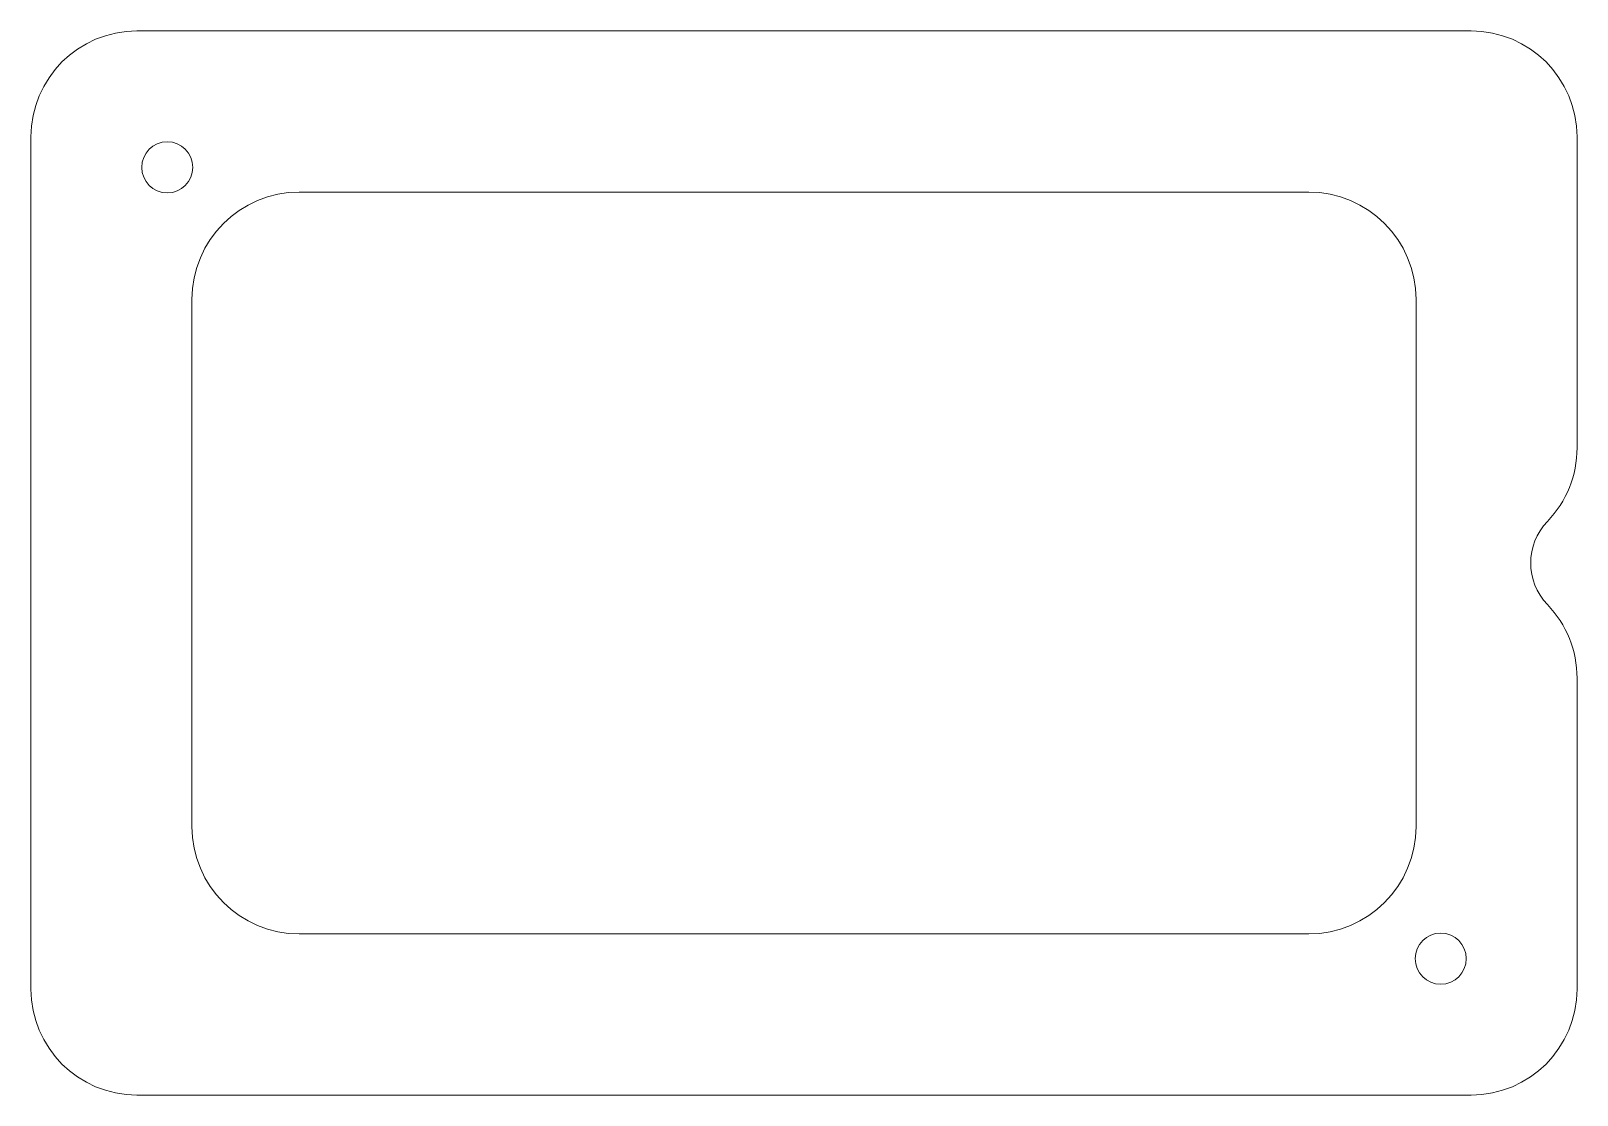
# Model space of a CAD drawing. Header units: millimetres. Extents: x 17 to 161, y 20 to 119.
import ezdxf

# ---------------------------------------------------------------- set-up
doc = ezdxf.new("R2010")
doc.units = ezdxf.units.MM

msp = doc.modelspace()

# ---------------------------------------------------------------- linework, layer by layer
at = {"color": 7, "linetype": 'Continuous', "lineweight": 15}
for p, q in [((151.04, 119.38), (26.76, 119.38)), ((16.89, 109.51), (16.89, 30.19)), ((160.91, 80.57), (160.91, 109.51)), ((41.89, 104.38), (135.91, 104.38)), ((31.89, 94.38), (31.89, 45.32)), ((145.91, 94.38), (145.91, 45.32)), ((160.91, 30.19), (160.91, 59.13)), ((41.89, 35.32), (135.91, 35.32)), ((26.76, 20.32), (151.04, 20.32))]:
    msp.add_line(p, q, dxfattribs=at)
for centre in [(29.59, 106.68), (148.21, 33.02)]:
    msp.add_circle(centre, 2.38, dxfattribs=at)
for centre, radius, start, end in [((26.76, 109.51), 9.87, 90, 180), ((151.04, 109.51), 9.87, 0, 90), ((41.89, 94.38), 10, 90, 180), ((135.91, 94.38), 10, 0, 90), ((151.04, 80.57), 9.87, 316.1137, 0), ((162.18, 69.85), 5.59, 136.1137, 223.8863), ((151.04, 59.13), 9.87, 0, 43.8863), ((41.89, 45.32), 10, 180, 270), ((135.91, 45.32), 10, 270, 0), ((26.76, 30.19), 9.87, 180, 270), ((151.04, 30.19), 9.87, 270, 0)]:
    msp.add_arc(centre, radius, start, end, dxfattribs=at)

doc.saveas('drawing.dxf')
